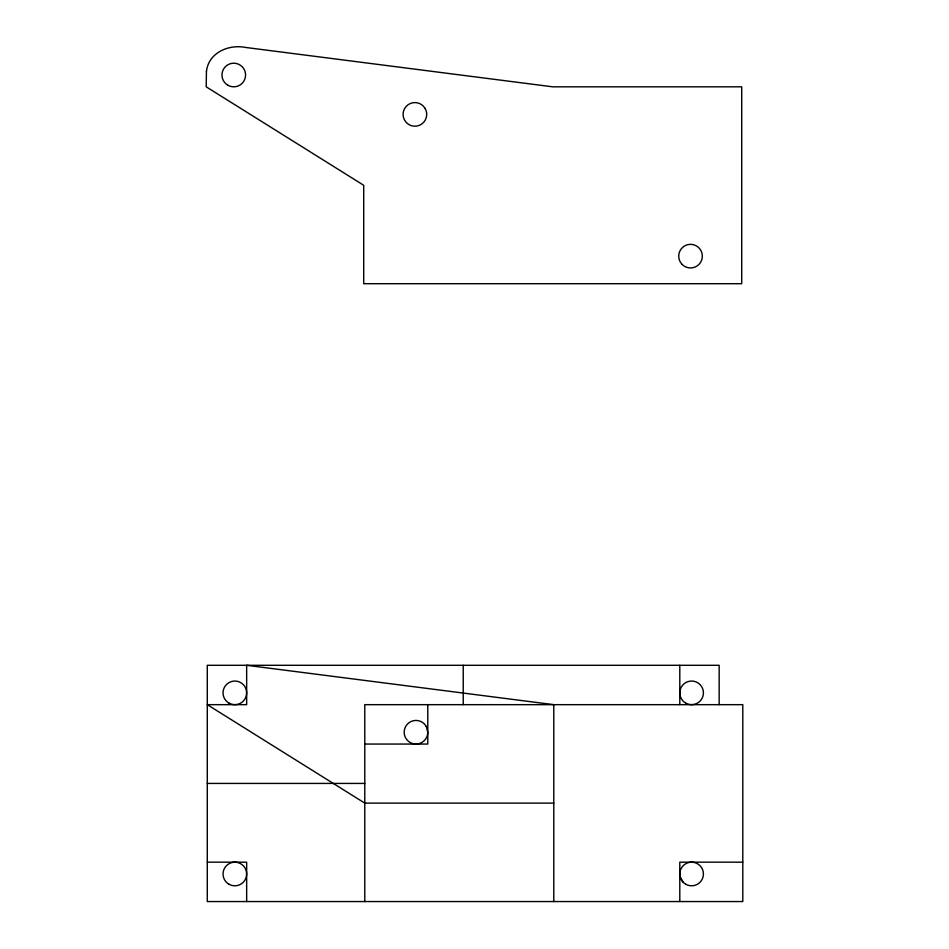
<?xml version="1.0" encoding="UTF-8"?>
<svg xmlns="http://www.w3.org/2000/svg" width="949" height="949" viewBox="0 0 949 949"><rect width="100%" height="100%" fill="white"/><g stroke="black" fill="none" stroke-linecap="round" stroke-linejoin="round"><path stroke-width="1.42" d="M364.784 744.052L427.785 744.052L427.785 704.668M207.285 783.423L364.784 783.423M553.789 803.115L364.784 803.115L207.285 704.668L246.657 704.668L246.657 665.296L553.789 704.668L553.789 901.55M207.285 862.178L246.657 862.178L246.657 901.55M742.794 862.178L679.792 862.178L679.792 901.55M683.256 882.345L680.196 877.042L679.792 873.982M719.164 704.668L719.164 665.296L207.285 665.296L207.285 901.55L742.794 901.55L742.794 704.668L364.784 704.668L364.784 901.55M679.792 665.296L679.792 704.668M463.231 665.296L463.231 704.668M206.443 71.412L206.206 86.822L363.704 185.269L363.704 283.704L741.715 283.704L741.715 86.822L552.709 86.822L245.577 47.45C228.614 44.034 208.507 52.741 206.443 71.412M682.177 264.498L680.303 262.054A11.815 11.815 0 0 1 689.496 244.379A11.815 11.815 0 0 1 701.631 260.18A11.815 11.815 0 0 1 682.177 264.498M425.128 108.483L423.254 106.039A11.815 11.815 0 0 0 403.799 110.345A11.815 11.815 0 0 0 415.923 126.158A11.815 11.815 0 0 0 425.128 108.483M426.208 726.329L424.322 723.885A11.815 11.815 0 0 0 405.745 726.329A11.815 11.815 0 0 0 412.922 743.648A11.815 11.815 0 0 0 427.785 732.237L426.208 726.329M228.934 703.09A11.815 11.815 0 0 0 246.657 692.853A11.815 11.815 0 0 0 228.934 682.628A11.815 11.815 0 0 0 228.934 703.09M685.7 884.219A11.815 11.815 0 0 0 703.423 873.982A11.815 11.815 0 0 0 685.7 863.756A11.815 11.815 0 0 0 685.7 884.219M227.867 85.244A11.815 11.815 0 0 0 245.577 75.018A11.815 11.815 0 0 0 227.867 64.781A11.815 11.815 0 0 0 227.867 85.244M228.934 884.219A11.815 11.815 0 0 0 246.657 873.982A11.815 11.815 0 0 0 228.934 863.756A11.815 11.815 0 0 0 228.934 884.219M685.7 703.09A11.815 11.815 0 0 0 703.423 692.853A11.815 11.815 0 0 0 685.7 682.628A11.815 11.815 0 0 0 685.7 703.09"/></g></svg>
